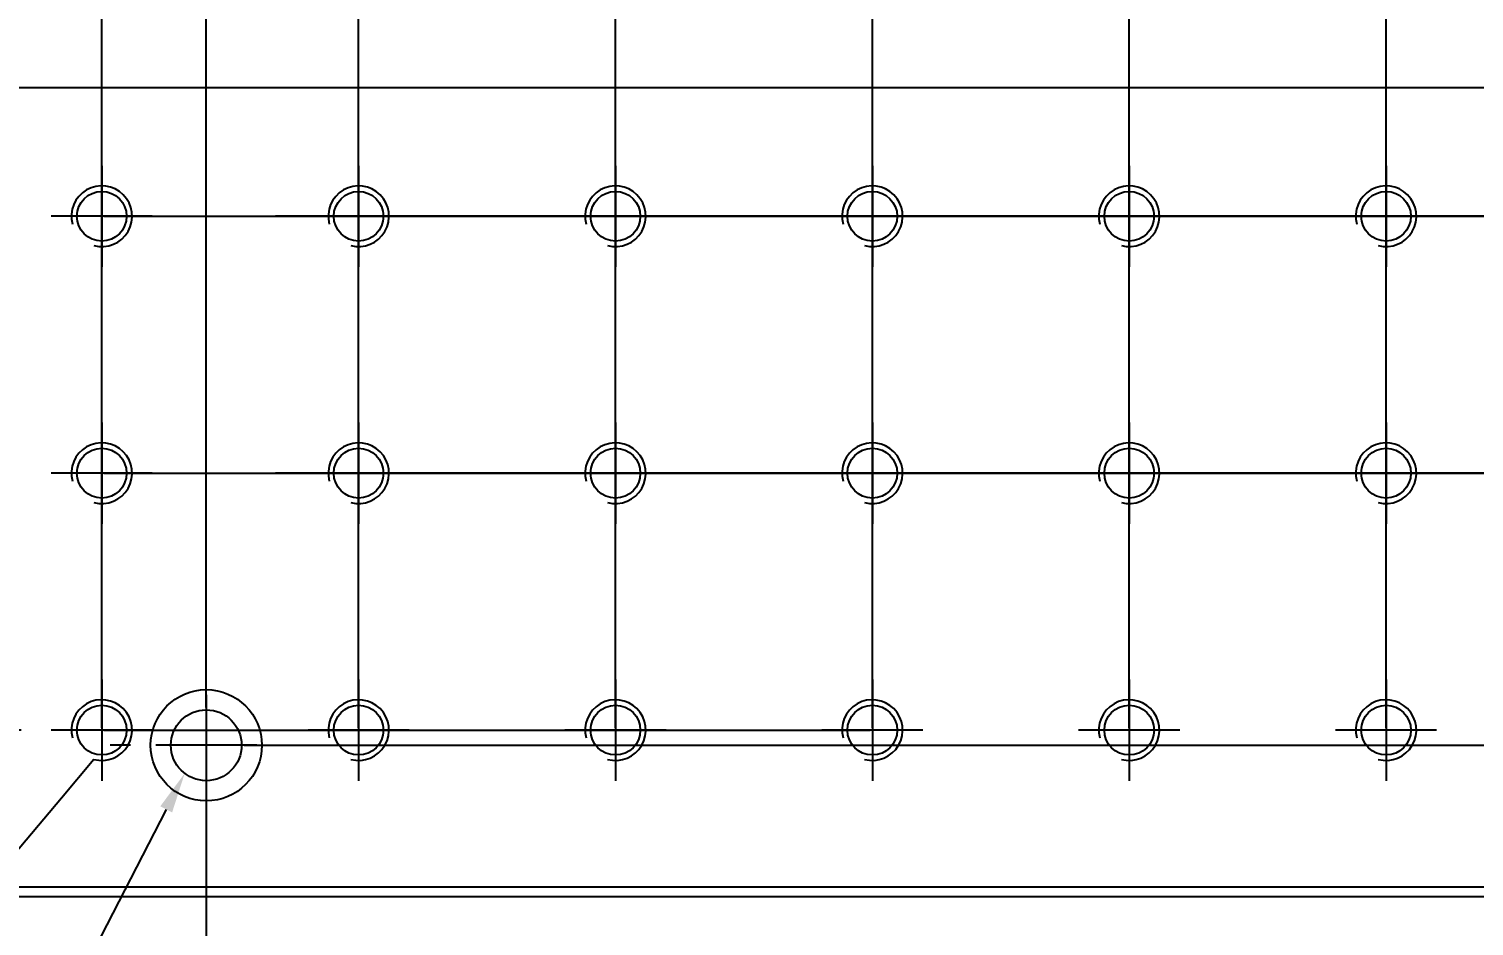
# Model space of a CAD drawing. Header units: millimetres. Extents: x 0 to 416, y -34 to 292.
# Drawn here: x 141.4 to 212.9, y 88.6 to 132.9 of the extents above; entities that cross this region are included whole.
import ezdxf
from ezdxf import colors
from ezdxf.entities.mleader import LeaderData, LeaderLine
from ezdxf.enums import TextEntityAlignment as Align
from ezdxf.lldxf.tags import DXFTag
from ezdxf.math import Vec2, Vec3

# ---------------------------------------------------------------- set-up
doc = ezdxf.new("R2010")
doc.units = ezdxf.units.MM
for name, color, linetype in [('Default', 7, 'Continuous'), ('LOGO', 7, 'Continuous'), ('MEC-000096833', 7, 'Continuous'), ('Template', 7, 'Continuous')]:
    doc.layers.add(name, color=color, linetype=linetype)
doc.styles.add('SEACAD_Arial', font='')
doc.styles.add('SEACAD_ArialB', font='arialbd.ttf')
doc.styles.get('SEACAD_Arial').set_extended_font_data('Arial')
tags = doc.linetypes.add('CENTER2', pattern=[28.575, 19.05, -3.175, 3.175, -3.175]).pattern_tags.tags
tags[10:11] = [DXFTag(74, 4), DXFTag(75, 0), DXFTag(340, '0'), DXFTag(46, 0.0), DXFTag(50, 0.0), DXFTag(44, 0.0), DXFTag(45, 0.0)]
tags[8:9] = [DXFTag(74, 4), DXFTag(75, 0), DXFTag(340, '0'), DXFTag(46, 0.0), DXFTag(50, 0.0), DXFTag(44, 0.0), DXFTag(45, 0.0)]
tags[6:7] = [DXFTag(74, 4), DXFTag(75, 0), DXFTag(340, '0'), DXFTag(46, 0.0), DXFTag(50, 0.0), DXFTag(44, 0.0), DXFTag(45, 0.0)]
tags[4:5] = [DXFTag(74, 4), DXFTag(75, 0), DXFTag(340, '0'), DXFTag(46, 0.0), DXFTag(50, 0.0), DXFTag(44, 0.0), DXFTag(45, 0.0)]
doc.dimstyles.new('Call', dxfattribs={"dimtxt": 2.5, "dimasz": 2.5, "dimexe": 0.875, "dimexo": 0.75, "dimtad": 1, "dimdec": 3, "dimlfac": 2, "dimdsep": 46, "dimtxsty": 'SEACAD_Arial', "dimblk1": '_SE_FILLED', "dimblk2": '_SE_FILLED', "dimsah": 1, "dimcen": 1.25, "dimadec": 3, "dimazin": 0, "dimtfac": 0.5, "dimtdec": 4, "dimtmove": 0, "dimatfit": 3, "dimfxl": 1, "dimarcsym": 0})
doc.dimstyles.new('STD', dxfattribs={"dimtxt": 2.5, "dimasz": 2, "dimexe": 0.875, "dimexo": 0.75, "dimtad": 1, "dimdec": 1, "dimlfac": 2, "dimdsep": 46, "dimtxsty": 'SEACAD_Arial', "dimblk1": '_SE_FILLED', "dimblk2": '_SE_FILLED', "dimsah": 1, "dimcen": 1.25, "dimadec": 1, "dimazin": 0, "dimtfac": 0.5, "dimtdec": 4, "dimtmove": 0, "dimatfit": 3, "dimfxl": 1, "dimarcsym": 0})

# ---------------------------------------------------------------- blocks, each defined once
blk = doc.blocks.new('SEANNOT_GROUP')
at = {"layer": 'Default', "color": 7, "linetype": 'CENTER2'}
for p, q in [((144.998, 100.762), (144.998, 95.762)), ((147.498, 98.262), (142.498, 98.262))]:
    blk.add_line(p, q, dxfattribs=at)
blk = doc.blocks.new('SEANNOT_GROUP1')
at = {"layer": 'Default', "color": 7, "linetype": 'CENTER2'}
for p, q in [((144.998, 113.462), (144.998, 108.462)), ((147.498, 110.962), (142.498, 110.962))]:
    blk.add_line(p, q, dxfattribs=at)
blk = doc.blocks.new('SEANNOT_GROUP2')
at = {"layer": 'Default', "color": 7, "linetype": 'CENTER2'}
for p, q in [((144.998, 126.162), (144.998, 121.162)), ((147.498, 123.662), (142.498, 123.662))]:
    blk.add_line(p, q, dxfattribs=at)
blk = doc.blocks.new('SEANNOT_GROUP6')
at = {"layer": 'Default', "color": 7, "linetype": 'CENTER2'}
for p, q in [((157.698, 100.762), (157.698, 95.762)), ((160.198, 98.262), (155.198, 98.262))]:
    blk.add_line(p, q, dxfattribs=at)
blk = doc.blocks.new('SEANNOT_GROUP7')
at = {"layer": 'Default', "color": 7, "linetype": 'CENTER2'}
for p, q in [((157.698, 113.462), (157.698, 108.462)), ((160.198, 110.962), (155.198, 110.962))]:
    blk.add_line(p, q, dxfattribs=at)
blk = doc.blocks.new('SEANNOT_GROUP8')
at = {"layer": 'Default', "color": 7, "linetype": 'CENTER2'}
for p, q in [((157.698, 126.162), (157.698, 121.162)), ((160.198, 123.662), (155.198, 123.662))]:
    blk.add_line(p, q, dxfattribs=at)
blk = doc.blocks.new('SEANNOT_GROUP12')
at = {"layer": 'Default', "color": 7, "linetype": 'CENTER2'}
for p, q in [((170.398, 100.762), (170.398, 95.762)), ((172.898, 98.262), (167.898, 98.262))]:
    blk.add_line(p, q, dxfattribs=at)
blk = doc.blocks.new('SEANNOT_GROUP13')
at = {"layer": 'Default', "color": 7, "linetype": 'CENTER2'}
for p, q in [((170.398, 113.462), (170.398, 108.462)), ((172.898, 110.962), (167.898, 110.962))]:
    blk.add_line(p, q, dxfattribs=at)
blk = doc.blocks.new('SEANNOT_GROUP14')
at = {"layer": 'Default', "color": 7, "linetype": 'CENTER2'}
for p, q in [((170.398, 126.162), (170.398, 121.162)), ((172.898, 123.662), (167.898, 123.662))]:
    blk.add_line(p, q, dxfattribs=at)
blk = doc.blocks.new('SEANNOT_GROUP18')
at = {"layer": 'Default', "color": 7, "linetype": 'CENTER2'}
for p, q in [((183.098, 100.762), (183.098, 95.762)), ((185.598, 98.262), (180.598, 98.262))]:
    blk.add_line(p, q, dxfattribs=at)
blk = doc.blocks.new('SEANNOT_GROUP19')
at = {"layer": 'Default', "color": 7, "linetype": 'CENTER2'}
for p, q in [((183.098, 113.462), (183.098, 108.462)), ((185.598, 110.962), (180.598, 110.962))]:
    blk.add_line(p, q, dxfattribs=at)
blk = doc.blocks.new('SEANNOT_GROUP20')
at = {"layer": 'Default', "color": 7, "linetype": 'CENTER2'}
for p, q in [((183.098, 126.162), (183.098, 121.162)), ((185.598, 123.662), (180.598, 123.662))]:
    blk.add_line(p, q, dxfattribs=at)
blk = doc.blocks.new('SEANNOT_GROUP24')
at = {"layer": 'Default', "color": 7, "linetype": 'CENTER2'}
for p, q in [((195.798, 100.762), (195.798, 95.762)), ((198.298, 98.262), (193.298, 98.262))]:
    blk.add_line(p, q, dxfattribs=at)
blk = doc.blocks.new('SEANNOT_GROUP25')
at = {"layer": 'Default', "color": 7, "linetype": 'CENTER2'}
for p, q in [((195.798, 113.462), (195.798, 108.462)), ((198.298, 110.962), (193.298, 110.962))]:
    blk.add_line(p, q, dxfattribs=at)
blk = doc.blocks.new('SEANNOT_GROUP26')
at = {"layer": 'Default', "color": 7, "linetype": 'CENTER2'}
for p, q in [((195.798, 126.162), (195.798, 121.162)), ((198.298, 123.662), (193.298, 123.662))]:
    blk.add_line(p, q, dxfattribs=at)
blk = doc.blocks.new('SEANNOT_GROUP30')
at = {"layer": 'Default', "color": 7, "linetype": 'CENTER2'}
for p, q in [((208.498, 100.762), (208.498, 95.762)), ((210.998, 98.262), (205.998, 98.262))]:
    blk.add_line(p, q, dxfattribs=at)
blk = doc.blocks.new('SEANNOT_GROUP31')
at = {"layer": 'Default', "color": 7, "linetype": 'CENTER2'}
for p, q in [((208.498, 113.462), (208.498, 108.462)), ((210.998, 110.962), (205.998, 110.962))]:
    blk.add_line(p, q, dxfattribs=at)
blk = doc.blocks.new('SEANNOT_GROUP32')
at = {"layer": 'Default', "color": 7, "linetype": 'CENTER2'}
for p, q in [((208.498, 126.162), (208.498, 121.162)), ((210.998, 123.662), (205.998, 123.662))]:
    blk.add_line(p, q, dxfattribs=at)
blk = doc.blocks.new('SEANNOT_GROUP48')
at = {"layer": 'Default', "color": 7, "linetype": 'CENTER2'}
for p, q in [((157.698, 100.762), (157.698, 95.762)), ((160.198, 98.262), (155.198, 98.262))]:
    blk.add_line(p, q, dxfattribs=at)
blk = doc.blocks.new('SEANNOT_GROUP49')
at = {"layer": 'Default', "color": 7, "linetype": 'CENTER2'}
for p, q in [((157.698, 113.462), (157.698, 108.462)), ((160.198, 110.962), (155.198, 110.962))]:
    blk.add_line(p, q, dxfattribs=at)
blk = doc.blocks.new('SEANNOT_GROUP50')
at = {"layer": 'Default', "color": 7, "linetype": 'CENTER2'}
for p, q in [((157.698, 126.162), (157.698, 121.162)), ((160.198, 123.662), (155.198, 123.662))]:
    blk.add_line(p, q, dxfattribs=at)
blk = doc.blocks.new('SEANNOT_GROUP54')
at = {"layer": 'Default', "color": 7, "linetype": 'CENTER2'}
for p, q in [((170.398, 100.762), (170.398, 95.762)), ((172.898, 98.262), (167.898, 98.262))]:
    blk.add_line(p, q, dxfattribs=at)
blk = doc.blocks.new('SEANNOT_GROUP55')
at = {"layer": 'Default', "color": 7, "linetype": 'CENTER2'}
for p, q in [((170.398, 113.462), (170.398, 108.462)), ((172.898, 110.962), (167.898, 110.962))]:
    blk.add_line(p, q, dxfattribs=at)
blk = doc.blocks.new('SEANNOT_GROUP56')
at = {"layer": 'Default', "color": 7, "linetype": 'CENTER2'}
for p, q in [((170.398, 126.162), (170.398, 121.162)), ((172.898, 123.662), (167.898, 123.662))]:
    blk.add_line(p, q, dxfattribs=at)
blk = doc.blocks.new('SEANNOT_GROUP60')
at = {"layer": 'Default', "color": 7, "linetype": 'CENTER2'}
for p, q in [((183.098, 100.762), (183.098, 95.762)), ((185.598, 98.262), (180.598, 98.262))]:
    blk.add_line(p, q, dxfattribs=at)
blk = doc.blocks.new('SEANNOT_GROUP61')
at = {"layer": 'Default', "color": 7, "linetype": 'CENTER2'}
for p, q in [((183.098, 113.462), (183.098, 108.462)), ((185.598, 110.962), (180.598, 110.962))]:
    blk.add_line(p, q, dxfattribs=at)
blk = doc.blocks.new('SEANNOT_GROUP62')
at = {"layer": 'Default', "color": 7, "linetype": 'CENTER2'}
for p, q in [((183.098, 126.162), (183.098, 121.162)), ((185.598, 123.662), (180.598, 123.662))]:
    blk.add_line(p, q, dxfattribs=at)
blk = doc.blocks.new('SEANNOT_GROUP66')
at = {"layer": 'Default', "color": 7, "linetype": 'CENTER2'}
for p, q in [((195.798, 100.762), (195.798, 95.762)), ((198.298, 98.262), (193.298, 98.262))]:
    blk.add_line(p, q, dxfattribs=at)
blk = doc.blocks.new('SEANNOT_GROUP67')
at = {"layer": 'Default', "color": 7, "linetype": 'CENTER2'}
for p, q in [((195.798, 113.462), (195.798, 108.462)), ((198.298, 110.962), (193.298, 110.962))]:
    blk.add_line(p, q, dxfattribs=at)
blk = doc.blocks.new('SEANNOT_GROUP68')
at = {"layer": 'Default', "color": 7, "linetype": 'CENTER2'}
for p, q in [((195.798, 126.162), (195.798, 121.162)), ((198.298, 123.662), (193.298, 123.662))]:
    blk.add_line(p, q, dxfattribs=at)
blk = doc.blocks.new('SEANNOT_GROUP72')
at = {"layer": 'Default', "color": 7, "linetype": 'CENTER2'}
for p, q in [((208.498, 100.762), (208.498, 95.762)), ((210.998, 98.262), (205.998, 98.262))]:
    blk.add_line(p, q, dxfattribs=at)
blk = doc.blocks.new('SEANNOT_GROUP73')
at = {"layer": 'Default', "color": 7, "linetype": 'CENTER2'}
for p, q in [((208.498, 113.462), (208.498, 108.462)), ((210.998, 110.962), (205.998, 110.962))]:
    blk.add_line(p, q, dxfattribs=at)
blk = doc.blocks.new('SEANNOT_GROUP74')
at = {"layer": 'Default', "color": 7, "linetype": 'CENTER2'}
for p, q in [((208.498, 126.162), (208.498, 121.162)), ((210.998, 123.662), (205.998, 123.662))]:
    blk.add_line(p, q, dxfattribs=at)
blk = doc.blocks.new('SEANNOT_GROUP90')
at = {"layer": 'Default', "color": 7, "linetype": 'CENTER2'}
blk.add_line((144.998, 98.366), (144.998, 110.858), dxfattribs=at)
blk = doc.blocks.new('SEANNOT_GROUP91')
at = {"layer": 'Default', "color": 7, "linetype": 'CENTER2'}
blk.add_line((144.998, 110.452), (144.998, 123.558), dxfattribs=at)
blk = doc.blocks.new('SEANNOT_GROUP92')
at = {"layer": 'Default', "color": 7, "linetype": 'CENTER2'}
blk.add_line((144.998, 123.152), (144.998, 136.258), dxfattribs=at)
blk = doc.blocks.new('SEANNOT_GROUP95')
at = {"layer": 'Default', "color": 7, "linetype": 'CENTER2'}
blk.add_line((157.698, 98.366), (157.698, 110.858), dxfattribs=at)
blk = doc.blocks.new('SEANNOT_GROUP96')
at = {"layer": 'Default', "color": 7, "linetype": 'CENTER2'}
blk.add_line((157.698, 110.452), (157.698, 123.558), dxfattribs=at)
blk = doc.blocks.new('SEANNOT_GROUP97')
at = {"layer": 'Default', "color": 7, "linetype": 'CENTER2'}
blk.add_line((157.698, 123.152), (157.698, 136.258), dxfattribs=at)
blk = doc.blocks.new('SEANNOT_GROUP100')
at = {"layer": 'Default', "color": 7, "linetype": 'CENTER2'}
blk.add_line((170.398, 98.366), (170.398, 110.858), dxfattribs=at)
blk = doc.blocks.new('SEANNOT_GROUP101')
at = {"layer": 'Default', "color": 7, "linetype": 'CENTER2'}
blk.add_line((170.398, 110.452), (170.398, 123.558), dxfattribs=at)
blk = doc.blocks.new('SEANNOT_GROUP102')
at = {"layer": 'Default', "color": 7, "linetype": 'CENTER2'}
blk.add_line((170.398, 123.152), (170.398, 136.258), dxfattribs=at)
blk = doc.blocks.new('SEANNOT_GROUP105')
at = {"layer": 'Default', "color": 7, "linetype": 'CENTER2'}
blk.add_line((183.098, 98.366), (183.098, 110.858), dxfattribs=at)
blk = doc.blocks.new('SEANNOT_GROUP106')
at = {"layer": 'Default', "color": 7, "linetype": 'CENTER2'}
blk.add_line((183.098, 110.452), (183.098, 123.558), dxfattribs=at)
blk = doc.blocks.new('SEANNOT_GROUP107')
at = {"layer": 'Default', "color": 7, "linetype": 'CENTER2'}
blk.add_line((183.098, 123.152), (183.098, 136.258), dxfattribs=at)
blk = doc.blocks.new('SEANNOT_GROUP110')
at = {"layer": 'Default', "color": 7, "linetype": 'CENTER2'}
blk.add_line((195.798, 98.366), (195.798, 110.858), dxfattribs=at)
blk = doc.blocks.new('SEANNOT_GROUP111')
at = {"layer": 'Default', "color": 7, "linetype": 'CENTER2'}
blk.add_line((195.798, 110.452), (195.798, 123.558), dxfattribs=at)
blk = doc.blocks.new('SEANNOT_GROUP112')
at = {"layer": 'Default', "color": 7, "linetype": 'CENTER2'}
blk.add_line((195.798, 123.152), (195.798, 136.258), dxfattribs=at)
blk = doc.blocks.new('SEANNOT_GROUP115')
at = {"layer": 'Default', "color": 7, "linetype": 'CENTER2'}
blk.add_line((208.498, 98.366), (208.498, 110.858), dxfattribs=at)
blk = doc.blocks.new('SEANNOT_GROUP116')
at = {"layer": 'Default', "color": 7, "linetype": 'CENTER2'}
blk.add_line((208.498, 110.452), (208.498, 123.558), dxfattribs=at)
blk = doc.blocks.new('SEANNOT_GROUP117')
at = {"layer": 'Default', "color": 7, "linetype": 'CENTER2'}
blk.add_line((208.498, 123.152), (208.498, 136.258), dxfattribs=at)
blk = doc.blocks.new('SEANNOT_GROUP130')
at = {"layer": 'Default', "color": 7, "linetype": 'CENTER2'}
blk.add_line((157.698, 98.366), (157.698, 110.858), dxfattribs=at)
blk = doc.blocks.new('SEANNOT_GROUP131')
at = {"layer": 'Default', "color": 7, "linetype": 'CENTER2'}
blk.add_line((157.698, 110.452), (157.698, 123.558), dxfattribs=at)
blk = doc.blocks.new('SEANNOT_GROUP132')
at = {"layer": 'Default', "color": 7, "linetype": 'CENTER2'}
blk.add_line((157.698, 123.152), (157.698, 136.258), dxfattribs=at)
blk = doc.blocks.new('SEANNOT_GROUP135')
at = {"layer": 'Default', "color": 7, "linetype": 'CENTER2'}
blk.add_line((170.398, 98.366), (170.398, 110.858), dxfattribs=at)
blk = doc.blocks.new('SEANNOT_GROUP136')
at = {"layer": 'Default', "color": 7, "linetype": 'CENTER2'}
blk.add_line((170.398, 110.452), (170.398, 123.558), dxfattribs=at)
blk = doc.blocks.new('SEANNOT_GROUP137')
at = {"layer": 'Default', "color": 7, "linetype": 'CENTER2'}
blk.add_line((170.398, 123.152), (170.398, 136.258), dxfattribs=at)
blk = doc.blocks.new('SEANNOT_GROUP140')
at = {"layer": 'Default', "color": 7, "linetype": 'CENTER2'}
blk.add_line((183.098, 98.366), (183.098, 110.858), dxfattribs=at)
blk = doc.blocks.new('SEANNOT_GROUP141')
at = {"layer": 'Default', "color": 7, "linetype": 'CENTER2'}
blk.add_line((183.098, 110.452), (183.098, 123.558), dxfattribs=at)
blk = doc.blocks.new('SEANNOT_GROUP142')
at = {"layer": 'Default', "color": 7, "linetype": 'CENTER2'}
blk.add_line((183.098, 123.152), (183.098, 136.258), dxfattribs=at)
blk = doc.blocks.new('SEANNOT_GROUP145')
at = {"layer": 'Default', "color": 7, "linetype": 'CENTER2'}
blk.add_line((195.798, 98.366), (195.798, 110.858), dxfattribs=at)
blk = doc.blocks.new('SEANNOT_GROUP146')
at = {"layer": 'Default', "color": 7, "linetype": 'CENTER2'}
blk.add_line((195.798, 110.452), (195.798, 123.558), dxfattribs=at)
blk = doc.blocks.new('SEANNOT_GROUP147')
at = {"layer": 'Default', "color": 7, "linetype": 'CENTER2'}
blk.add_line((195.798, 123.152), (195.798, 136.258), dxfattribs=at)
blk = doc.blocks.new('SEANNOT_GROUP150')
at = {"layer": 'Default', "color": 7, "linetype": 'CENTER2'}
blk.add_line((208.498, 98.366), (208.498, 110.858), dxfattribs=at)
blk = doc.blocks.new('SEANNOT_GROUP151')
at = {"layer": 'Default', "color": 7, "linetype": 'CENTER2'}
blk.add_line((208.498, 110.452), (208.498, 123.558), dxfattribs=at)
blk = doc.blocks.new('SEANNOT_GROUP152')
at = {"layer": 'Default', "color": 7, "linetype": 'CENTER2'}
blk.add_line((208.498, 123.152), (208.498, 136.258), dxfattribs=at)
blk = doc.blocks.new('SEANNOT_GROUP165')
at = {"layer": 'Default', "color": 7, "linetype": 'CENTER2'}
blk.add_line((145.103, 98.262), (157.594, 98.262), dxfattribs=at)
blk = doc.blocks.new('SEANNOT_GROUP166')
at = {"layer": 'Default', "color": 7, "linetype": 'CENTER2'}
blk.add_line((157.188, 98.262), (170.294, 98.262), dxfattribs=at)
blk = doc.blocks.new('SEANNOT_GROUP167')
at = {"layer": 'Default', "color": 7, "linetype": 'CENTER2'}
blk.add_line((169.888, 98.262), (182.994, 98.262), dxfattribs=at)
blk = doc.blocks.new('SEANNOT_GROUP168')
at = {"layer": 'Default', "color": 7, "linetype": 'CENTER2'}
blk.add_line((145.103, 110.962), (157.594, 110.962), dxfattribs=at)
blk = doc.blocks.new('SEANNOT_GROUP169')
at = {"layer": 'Default', "color": 7, "linetype": 'CENTER2'}
blk.add_line((157.188, 110.962), (170.294, 110.962), dxfattribs=at)
blk = doc.blocks.new('SEANNOT_GROUP170')
at = {"layer": 'Default', "color": 7, "linetype": 'CENTER2'}
blk.add_line((169.888, 110.962), (182.994, 110.962), dxfattribs=at)
blk = doc.blocks.new('SEANNOT_GROUP171')
at = {"layer": 'Default', "color": 7, "linetype": 'CENTER2'}
blk.add_line((182.588, 110.962), (195.694, 110.962), dxfattribs=at)
blk = doc.blocks.new('SEANNOT_GROUP172')
at = {"layer": 'Default', "color": 7, "linetype": 'CENTER2'}
blk.add_line((195.288, 110.962), (208.394, 110.962), dxfattribs=at)
blk = doc.blocks.new('SEANNOT_GROUP173')
at = {"layer": 'Default', "color": 7, "linetype": 'CENTER2'}
blk.add_line((207.988, 110.962), (221.094, 110.962), dxfattribs=at)
blk = doc.blocks.new('SEANNOT_GROUP175')
at = {"layer": 'Default', "color": 7, "linetype": 'CENTER2'}
blk.add_line((237.388, 110.962), (153.594, 110.962), dxfattribs=at)
blk = doc.blocks.new('SEANNOT_GROUP176')
at = {"layer": 'Default', "color": 7, "linetype": 'CENTER2'}
blk.add_line((157.188, 110.962), (170.294, 110.962), dxfattribs=at)
blk = doc.blocks.new('SEANNOT_GROUP177')
at = {"layer": 'Default', "color": 7, "linetype": 'CENTER2'}
blk.add_line((169.888, 110.962), (182.994, 110.962), dxfattribs=at)
blk = doc.blocks.new('SEANNOT_GROUP178')
at = {"layer": 'Default', "color": 7, "linetype": 'CENTER2'}
blk.add_line((182.588, 110.962), (195.694, 110.962), dxfattribs=at)
blk = doc.blocks.new('SEANNOT_GROUP179')
at = {"layer": 'Default', "color": 7, "linetype": 'CENTER2'}
blk.add_line((195.288, 110.962), (208.394, 110.962), dxfattribs=at)
blk = doc.blocks.new('SEANNOT_GROUP180')
at = {"layer": 'Default', "color": 7, "linetype": 'CENTER2'}
blk.add_line((207.988, 110.962), (221.094, 110.962), dxfattribs=at)
blk = doc.blocks.new('SEANNOT_GROUP182')
at = {"layer": 'Default', "color": 7, "linetype": 'CENTER2'}
blk.add_line((145.103, 123.662), (157.594, 123.662), dxfattribs=at)
blk = doc.blocks.new('SEANNOT_GROUP183')
at = {"layer": 'Default', "color": 7, "linetype": 'CENTER2'}
blk.add_line((157.188, 123.662), (170.294, 123.662), dxfattribs=at)
blk = doc.blocks.new('SEANNOT_GROUP184')
at = {"layer": 'Default', "color": 7, "linetype": 'CENTER2'}
blk.add_line((169.888, 123.662), (182.994, 123.662), dxfattribs=at)
blk = doc.blocks.new('SEANNOT_GROUP185')
at = {"layer": 'Default', "color": 7, "linetype": 'CENTER2'}
blk.add_line((182.588, 123.662), (195.694, 123.662), dxfattribs=at)
blk = doc.blocks.new('SEANNOT_GROUP186')
at = {"layer": 'Default', "color": 7, "linetype": 'CENTER2'}
blk.add_line((195.288, 123.662), (208.394, 123.662), dxfattribs=at)
blk = doc.blocks.new('SEANNOT_GROUP187')
at = {"layer": 'Default', "color": 7, "linetype": 'CENTER2'}
blk.add_line((207.988, 123.662), (221.094, 123.662), dxfattribs=at)
blk = doc.blocks.new('SEANNOT_GROUP189')
at = {"layer": 'Default', "color": 7, "linetype": 'CENTER2'}
blk.add_line((237.388, 123.662), (153.594, 123.662), dxfattribs=at)
blk = doc.blocks.new('SEANNOT_GROUP190')
at = {"layer": 'Default', "color": 7, "linetype": 'CENTER2'}
blk.add_line((157.188, 123.662), (170.294, 123.662), dxfattribs=at)
blk = doc.blocks.new('SEANNOT_GROUP191')
at = {"layer": 'Default', "color": 7, "linetype": 'CENTER2'}
blk.add_line((169.888, 123.662), (182.994, 123.662), dxfattribs=at)
blk = doc.blocks.new('SEANNOT_GROUP192')
at = {"layer": 'Default', "color": 7, "linetype": 'CENTER2'}
blk.add_line((182.588, 123.662), (195.694, 123.662), dxfattribs=at)
blk = doc.blocks.new('SEANNOT_GROUP193')
at = {"layer": 'Default', "color": 7, "linetype": 'CENTER2'}
blk.add_line((195.288, 123.662), (208.394, 123.662), dxfattribs=at)
blk = doc.blocks.new('SEANNOT_GROUP194')
at = {"layer": 'Default', "color": 7, "linetype": 'CENTER2'}
blk.add_line((207.988, 123.662), (221.094, 123.662), dxfattribs=at)
blk = doc.blocks.new('SEANNOT_GROUP238')
at = {"layer": 'Default', "color": 7, "linetype": 'CENTER2'}
blk.add_line((263.748, 130.012), (132.248, 130.012), dxfattribs=at)
blk = doc.blocks.new('_SE_FILLED')
at = {"color": 0}
blk.add_line((0, 0), (-1, 0), dxfattribs=at)
blk.add_solid([(0, 0), (-1, -0.1665), (-1, 0.1665), (0, 0)], dxfattribs=at)
blk = doc.blocks.new('SEANNOT_GROUP241')
at = {"layer": 'Default', "color": 7, "linetype": 'CENTER2'}
for p, q in [((150.165, 101.262), (150.165, 102.262)), ((150.165, 100.012), (150.165, 95.012)), ((146.415, 97.512), (145.415, 97.512)), ((152.665, 97.512), (147.665, 97.512)), ((153.915, 97.512), (154.915, 97.512)), ((150.165, 93.762), (150.165, 92.762))]:
    blk.add_line(p, q, dxfattribs=at)
blk = doc.blocks.new('SEANNOT_GROUP251')
at = {"layer": 'Default', "color": 7, "linetype": 'CENTER2'}
blk.add_line((150.165, 99.387), (150.165, 160.637), dxfattribs=at)
blk = doc.blocks.new('SEANNOT_GROUP258')
at = {"layer": 'Default', "color": 7, "linetype": 'CENTER2'}
blk.add_line((152.04, 97.512), (239.79, 97.512), dxfattribs=at)
blk = doc.blocks.new('SE')
at = {"layer": 'MEC-000096833', "color": 7, "linetype": 'Continuous'}
for p, q in [((139.248, 90.512), (256.748, 90.512)), ((256.748, 90.012), (139.248, 90.012))]:
    blk.add_line(p, q, dxfattribs=at)
for centre, radius in [((144.998, 123.662), 1.229), ((157.698, 123.662), 1.229), ((170.398, 123.662), 1.229), ((183.098, 123.662), 1.229), ((195.798, 123.662), 1.229), ((208.498, 123.662), 1.229), ((144.998, 110.962), 1.229), ((157.698, 110.962), 1.229), ((170.398, 110.962), 1.229), ((183.098, 110.962), 1.229), ((195.798, 110.962), 1.229), ((208.498, 110.962), 1.229), ((150.165, 97.512), 2.75), ((144.998, 98.262), 1.229), ((157.698, 98.262), 1.229), ((170.398, 98.262), 1.229), ((183.098, 98.262), 1.229), ((195.798, 98.262), 1.229), ((208.498, 98.262), 1.229), ((150.165, 97.512), 1.75)]:
    blk.add_circle(centre, radius, dxfattribs=at)
for centre in [(144.998, 123.662), (157.698, 123.662), (170.398, 123.662), (183.098, 123.662), (195.798, 123.662), (208.498, 123.662), (144.998, 110.962), (157.698, 110.962), (170.398, 110.962), (183.098, 110.962), (195.798, 110.962), (208.498, 110.962), (144.998, 98.262), (157.698, 98.262), (170.398, 98.262), (183.098, 98.262), (195.798, 98.262), (208.498, 98.262)]:
    blk.add_arc(centre, 1.5, 255, 195, dxfattribs=at)
blk = doc.blocks.new('DMBLK79')
at = {"layer": 'Default', "linetype": 'Continuous'}
for points in [[(75.001, 159.262), (75.834, 159.262), (75.418, 161.762)], [(75.001, 100.762), (75.418, 98.262), (75.834, 100.762)]]:
    blk.add_hatch(color=7, dxfattribs=at).paths.add_polyline_path(points)
at = {"layer": 'Default', "color": 7, "linetype": 'Continuous'}
for p, q in [((141.019, 161.762), (74.543, 161.762)), ((75.418, 161.762), (75.418, 98.262)), ((141.019, 98.262), (74.543, 98.262))]:
    blk.add_line(p, q, dxfattribs=at)
at = {"layer": 'Default', "color": 7, "linetype": 'Continuous', "style": 'SEACAD_ArialB'}
for s, p in [(')', (72.293, 140.484)), ('127', (72.293, 134.318)), ('25.4x5( = ', (72.293, 118.373))]:
    blk.add_text(s, height=2.5, rotation=90, dxfattribs=at).set_placement(p, align=Align.TOP_LEFT)
blk = doc.blocks.new('DMBLK87')
at = {"layer": 'Default', "linetype": 'Continuous'}
for points in [[(152.165, 48.892), (152.165, 49.559), (150.165, 49.225)], [(239.665, 48.892), (241.665, 49.225), (239.665, 49.559)]]:
    blk.add_hatch(color=7, dxfattribs=at).paths.add_polyline_path(points)
at = {"layer": 'Default', "color": 7, "linetype": 'Continuous'}
for p, q in [((150.165, 96.762), (150.165, 48.35)), ((241.665, 96.762), (241.665, 48.35)), ((241.665, 49.225), (150.165, 49.225))]:
    blk.add_line(p, q, dxfattribs=at)
at = {"layer": 'Default', "color": 7, "linetype": 'Continuous', "style": 'SEACAD_ArialB'}
blk.add_text('183', height=2.5, dxfattribs=at).set_placement((193.081, 52.35), align=Align.TOP_LEFT)
blk = doc.blocks.new('_DOT')
at = {"color": 0, "linetype": 'ByBlock', "lineweight": -2}
blk.add_line((-0.5, 0), (-1, 0), dxfattribs=at)
at = {"color": 0, "linetype": 'ByBlock', "const_width": 0.5}
blk.add_lwpolyline([(-0.25, 0, 1), (0.25, 0, 1)], format="xyb", close=True, dxfattribs=at)

msp = doc.modelspace()

# ---------------------------------------------------------------- block references
at = {"layer": 'Default'}
for name in ['SE', 'SEANNOT_GROUP251', 'SEANNOT_GROUP92', 'SEANNOT_GROUP97', 'SEANNOT_GROUP132', 'SEANNOT_GROUP102', 'SEANNOT_GROUP137', 'SEANNOT_GROUP107', 'SEANNOT_GROUP142', 'SEANNOT_GROUP112', 'SEANNOT_GROUP147', 'SEANNOT_GROUP117', 'SEANNOT_GROUP152', 'SEANNOT_GROUP238', 'SEANNOT_GROUP2', 'SEANNOT_GROUP8', 'SEANNOT_GROUP50', 'SEANNOT_GROUP14', 'SEANNOT_GROUP56', 'SEANNOT_GROUP20', 'SEANNOT_GROUP62', 'SEANNOT_GROUP26', 'SEANNOT_GROUP68', 'SEANNOT_GROUP32', 'SEANNOT_GROUP74', 'SEANNOT_GROUP182', 'SEANNOT_GROUP189', 'SEANNOT_GROUP183', 'SEANNOT_GROUP190', 'SEANNOT_GROUP184', 'SEANNOT_GROUP191', 'SEANNOT_GROUP185', 'SEANNOT_GROUP192', 'SEANNOT_GROUP186', 'SEANNOT_GROUP193', 'SEANNOT_GROUP187', 'SEANNOT_GROUP194', 'SEANNOT_GROUP91', 'SEANNOT_GROUP96', 'SEANNOT_GROUP131', 'SEANNOT_GROUP101', 'SEANNOT_GROUP136', 'SEANNOT_GROUP106', 'SEANNOT_GROUP141', 'SEANNOT_GROUP111', 'SEANNOT_GROUP146', 'SEANNOT_GROUP116', 'SEANNOT_GROUP151', 'SEANNOT_GROUP1', 'SEANNOT_GROUP7', 'SEANNOT_GROUP49', 'SEANNOT_GROUP13', 'SEANNOT_GROUP55', 'SEANNOT_GROUP19', 'SEANNOT_GROUP61', 'SEANNOT_GROUP25', 'SEANNOT_GROUP67', 'SEANNOT_GROUP31', 'SEANNOT_GROUP73', 'SEANNOT_GROUP90', 'SEANNOT_GROUP168', 'SEANNOT_GROUP175', 'SEANNOT_GROUP169', 'SEANNOT_GROUP176', 'SEANNOT_GROUP95', 'SEANNOT_GROUP130', 'SEANNOT_GROUP170', 'SEANNOT_GROUP177', 'SEANNOT_GROUP100', 'SEANNOT_GROUP135', 'SEANNOT_GROUP171', 'SEANNOT_GROUP178', 'SEANNOT_GROUP105', 'SEANNOT_GROUP140', 'SEANNOT_GROUP172', 'SEANNOT_GROUP179', 'SEANNOT_GROUP110', 'SEANNOT_GROUP145', 'SEANNOT_GROUP173', 'SEANNOT_GROUP180', 'SEANNOT_GROUP115', 'SEANNOT_GROUP150', 'SEANNOT_GROUP241', 'SEANNOT_GROUP', 'SEANNOT_GROUP6', 'SEANNOT_GROUP48', 'SEANNOT_GROUP12', 'SEANNOT_GROUP54', 'SEANNOT_GROUP18', 'SEANNOT_GROUP60', 'SEANNOT_GROUP24', 'SEANNOT_GROUP66', 'SEANNOT_GROUP30', 'SEANNOT_GROUP72', 'SEANNOT_GROUP165', 'SEANNOT_GROUP166', 'SEANNOT_GROUP167', 'SEANNOT_GROUP258']:
    msp.add_blockref(name, (0, 0), dxfattribs=at)

# ---------------------------------------------------------------- dimensions: what is measured, and where the dimension line sits
at = {"layer": 'Default', "color": 7, "linetype": 'Continuous'}
dim = msp.add_linear_dim(base=(75.41768, 161.76215), p1=(144.99842, 161.76215), p2=(144.99842, 98.26215), angle=270, text='\\A1;25.4x5( = <> )', dimstyle='Call', dxfattribs=at)
dim.commit()
dim.dimension.update_dxf_attribs({"geometry": 'DMBLK79', "text_midpoint": (75.41768, 130.01215), "dimtype": 161})
dim = msp.add_linear_dim(base=(150.1645, 49.22518), p1=(241.6645, 97.51215), p2=(150.1645, 97.51215), text='\\A1;<>', dimstyle='STD', override={"dimdec": 3}, dxfattribs=at)
dim.commit()
dim.dimension.update_dxf_attribs({"geometry": 'DMBLK87', "text_midpoint": (195.91451, 49.22518), "dimtype": 160})

# ---------------------------------------------------------------- leaders
ml = msp.add_multileader_mtext('Standard', dxfattribs=at)
ml.set_content('{\\pxsm0.9;\\fArial|b1||i0||c0|p34;\\W1.;54-M6  THRU\\P}', color=256)
ml.set_leader_properties()
ml.set_arrow_properties(name='_SE_FILLED')
ml.build(insert=Vec2(0, 0))
ml.multileader.update_dxf_attribs({"dogleg_length": 2.5, "arrow_head_size": 2.5})
ctx = ml.context
ctx.base_point, ctx.char_height, ctx.arrow_head_size, ctx.landing_gap_size = Vec3(103.91874, 80.65925), 2.5, 2.5, 0.875
notes = []
notes.append((ctx, [(0, (1, 1, 0), (130.38374, 79.90925), (-1, 0), 2.5, [(0, [(144.61019, 96.81326)], 0, [])])]))
ctx.mtext.insert = Vec3(105.91874, 81.1805)
ml = msp.add_multileader_mtext('Standard', dxfattribs=at)
ml.set_content("{\\pxsm0.9;\\fArial|b1||i0||c0|p34;\\W1.;4-%%c 7  THRU\\PC'B %%c 11 DP 6.5\\P}", color=256)
ml.set_leader_properties()
ml.build(insert=Vec2(0, 0))
ml.multileader.update_dxf_attribs({"dogleg_length": 3.75, "arrow_head_size": 2})
ctx = ml.context
ctx.base_point, ctx.char_height, ctx.arrow_head_size, ctx.landing_gap_size = Vec3(103.3354, 70.86949), 2.5, 2, 0.875
notes.append((ctx, [(0, (1, 1, 0), (135.7329, 70.11949), (-1, 0), 3.75, [(0, [(149.09954, 96.1235)], 0, [])])]))
ctx.mtext.insert = Vec3(105.3354, 71.43949)
at = {"layer": 'LOGO', "color": 7, "linetype": 'Continuous'}
ml = msp.add_multileader_mtext('Standard', dxfattribs=at)
ml.set_content('{\\pxsm0.9;\\fArial|b0||i0||c0|p34;\\W1.;CONFIDENTIAL\\P}', color=256)
ml.set_leader_properties()
ml.set_arrow_properties(name='DOT')
ml.build(insert=Vec2(0, 0))
ml.multileader.update_dxf_attribs({"leader_type": 0, "text_left_attachment_type": 4, "text_right_attachment_type": 4, "dogleg_length": 0, "arrow_head_size": 2.4})
ctx = ml.context
ctx.base_point, ctx.char_height, ctx.arrow_head_size, ctx.landing_gap_size = Vec3(377.16043, 289.94233), 3, 2.4, 1.05
ctx.left_attachment, ctx.right_attachment = 4, 4
notes.append((ctx, [(0, (0, 0, 0), (0, 0), (1, 0), 1, [])]))
ctx.mtext.insert = Vec3(379.16043, 291.46783)
at = {"layer": 'Template', "color": 7, "linetype": 'Continuous'}
ml = msp.add_multileader_mtext('Standard', dxfattribs=at)
ml.set_content('{\\pxsm0.9;\\fArial|b0||i0||c0|p34;\\W1.;C\\P}', color=256)
ml.set_leader_properties()
ml.set_arrow_properties(name='DOT')
ml.build(insert=Vec2(0, 0))
ml.multileader.update_dxf_attribs({"leader_type": 0, "dogleg_length": 0, "arrow_head_size": 1.76})
ctx = ml.context
ctx.base_point, ctx.char_height, ctx.arrow_head_size, ctx.landing_gap_size = Vec3(147.06522, 289.4813), 2.2, 1.76, 0.77
notes.append((ctx, [(0, (0, 0, 0), (0, 0), (1, 0), 1, [])]))
ctx.mtext.insert = Vec3(149.06522, 290.6)
ml = msp.add_multileader_mtext('Standard', dxfattribs=at)
ml.set_content('{\\pxsm0.9;\\fArial|b0||i0||c0|p34;\\W1.;D\\P}', color=256)
ml.set_leader_properties()
ml.set_arrow_properties(name='DOT')
ml.build(insert=Vec2(0, 0))
ml.multileader.update_dxf_attribs({"leader_type": 0, "dogleg_length": 0, "arrow_head_size": 1.76})
ctx = ml.context
ctx.base_point, ctx.char_height, ctx.arrow_head_size, ctx.landing_gap_size = Vec3(207.06522, 289.5), 2.2, 1.76, 0.77
notes.append((ctx, [(0, (0, 0, 0), (0, 0), (1, 0), 1, [])]))
ctx.mtext.insert = Vec3(209.06522, 290.6)
ml = msp.add_multileader_mtext('Standard', dxfattribs=at)
ml.set_content('{\\pxsm0.9;\\fArial|b0||i0||c0|p34;\\W1.;E\\P}', color=256)
ml.set_leader_properties()
ml.set_arrow_properties(name='DOT')
ml.build(insert=Vec2(0, 0))
ml.multileader.update_dxf_attribs({"leader_type": 0, "dogleg_length": 0, "arrow_head_size": 1.76})
ctx = ml.context
ctx.base_point, ctx.char_height, ctx.arrow_head_size, ctx.landing_gap_size = Vec3(267.06522, 289.5), 2.2, 1.76, 0.77
notes.append((ctx, [(0, (0, 0, 0), (0, 0), (1, 0), 1, [])]))
ctx.mtext.insert = Vec3(269.06522, 290.6)
ml = msp.add_multileader_mtext('Standard', dxfattribs=at)
ml.set_content('{\\pxsm0.9;\\fArial|b0||i0||c0|p34;\\W1.;F\\P}', color=256)
ml.set_leader_properties()
ml.set_arrow_properties(name='DOT')
ml.build(insert=Vec2(0, 0))
ml.multileader.update_dxf_attribs({"leader_type": 0, "dogleg_length": 0, "arrow_head_size": 1.76})
ctx = ml.context
ctx.base_point, ctx.char_height, ctx.arrow_head_size, ctx.landing_gap_size = Vec3(327.06522, 289.5), 2.2, 1.76, 0.77
notes.append((ctx, [(0, (0, 0, 0), (0, 0), (1, 0), 1, [])]))
ctx.mtext.insert = Vec3(329.06522, 290.6)
for ctx, leaders in notes:
    for number, flags, end, landing, length, lines in leaders:
        leader = LeaderData()
        leader.index, (leader.has_last_leader_line, leader.has_dogleg_vector, leader.attachment_direction) = number, flags
        leader.last_leader_point, leader.dogleg_vector, leader.dogleg_length = Vec3(end), Vec3(landing), length
        for number, points, colour, breaks in lines:
            line = LeaderLine()
            line.index, line.vertices, line.color, line.breaks = number, Vec3.list(points), colors.encode_raw_color(colour), breaks
            leader.lines.append(line)
        ctx.leaders.append(leader)

doc.saveas('drawing.dxf')
